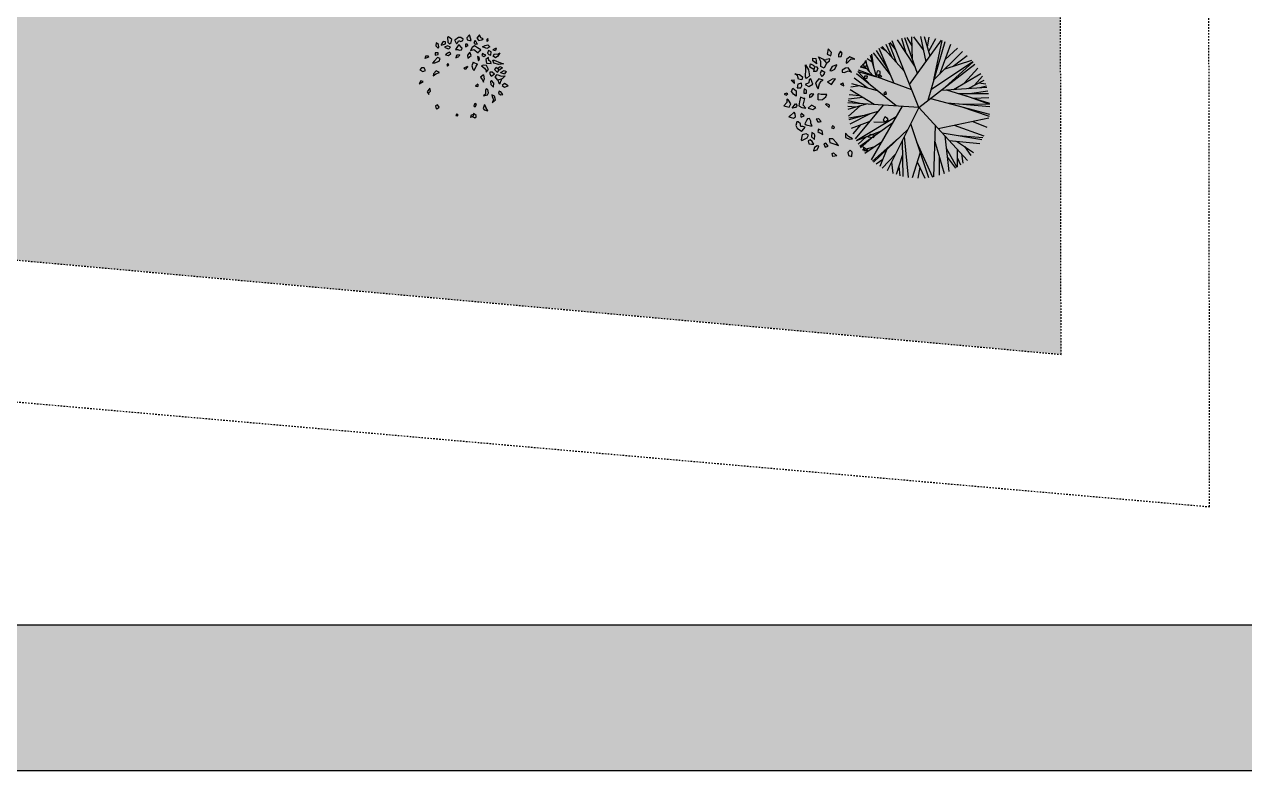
# Model space of a CAD drawing. Header units: metres. Extents: x 183920 to 188551, y 20757 to 23715.
# Drawn here: x 185400.9 to 185483, y 20757.1 to 20807.3 of the extents above; entities that cross this region are included whole.
import ezdxf

# ---------------------------------------------------------------- set-up
doc = ezdxf.new("R2010")
doc.units = ezdxf.units.M
for name, pattern in [('Light Grey Page Line', [0]), ('Page Lines', [0]), ('Path offset', [0.022225, 0.00635, -0.003175, 0.00635, -0.003175, 0, -0.003175]), ('Property boundary', [0.001111, 0.0003175, -0.00015875, 0.0003175, -0.00015875, 0, -0.00015875]), ('Style 0', [0])]:
    doc.linetypes.add(name, pattern=pattern)
for name, color, linetype, true_color in [('0_1', 7, 'Continuous', 0x000000), ('0_2', 7, 'Continuous', 0x000000), ('Imported blocks_1', 7, 'Continuous', 0xc57dd9), ('Title blocks & Legend', 7, 'Continuous', 0xf890f8), ('Zoning', 7, 'Continuous', 0x47d2e2)]:
    doc.layers.add(name, color=color, linetype=linetype, true_color=true_color)

# ---------------------------------------------------------------- blocks, each defined once
blk = doc.blocks.new('TREE08')
at = {"layer": '0_2', "linetype": 'Style 0'}
for points in [[(-0.348, 0.738), (-0.363, 0.73)], [(-0.363, 0.73), (-0.348, 0.644)], [(-0.281, 0.701), (-0.348, 0.738)], [(-0.167, 0.745), (-0.229, 0.694)], [(-0.126, 0.752), (-0.167, 0.745)], [(-0.08, 0.723), (-0.126, 0.752)], [(-0.085, 0.701), (-0.08, 0.723)], [(0.024, 0.813), (-0.017, 0.755)], [(-0.017, 0.755), (-0.007, 0.719)], [(-0.007, 0.719), (0.039, 0.712)], [(0.029, 0.798), (0.024, 0.813)], [(0.065, 0.719), (0.029, 0.798)], [(0.039, 0.712), (0.065, 0.719)], [(0.121, 0.674), (0.131, 0.731)], [(0.131, 0.731), (0.172, 0.674)], [(0.198, 0.835), (0.157, 0.769)], [(0.157, 0.769), (0.198, 0.733)], [(0.229, 0.784), (0.198, 0.835)], [(0.198, 0.733), (0.254, 0.748)], [(0.275, 0.769), (0.229, 0.784)], [(0.254, 0.748), (0.275, 0.769)], [(0.357, 0.784), (0.331, 0.755)], [(0.331, 0.755), (0.347, 0.733)], [(0.347, 0.733), (0.362, 0.748)], [(0.362, 0.748), (0.357, 0.784)], [(-0.508, 0.582), (-0.554, 0.61)], [(-0.554, 0.61), (-0.554, 0.553)], [(-0.554, 0.553), (-0.508, 0.516)], [(-0.498, 0.538), (-0.508, 0.582)], [(-0.508, 0.516), (-0.498, 0.538)], [(-0.451, 0.609), (-0.46, 0.579)], [(-0.46, 0.579), (-0.417, 0.591)], [(-0.434, 0.645), (-0.451, 0.609)], [(-0.391, 0.645), (-0.434, 0.645)], [(-0.417, 0.591), (-0.387, 0.609)], [(-0.349, 0.578), (-0.4, 0.549)], [(-0.4, 0.549), (-0.339, 0.528)], [(-0.388, 0.609), (-0.391, 0.645)], [(-0.292, 0.557), (-0.349, 0.578)], [(-0.348, 0.644), (-0.312, 0.615)], [(-0.318, 0.528), (-0.292, 0.557)], [(-0.312, 0.615), (-0.286, 0.644)], [(-0.286, 0.644), (-0.281, 0.701)], [(-0.229, 0.694), (-0.229, 0.687)], [(-0.229, 0.687), (-0.188, 0.629)], [(-0.19, 0.548), (-0.2, 0.526)], [(-0.2, 0.526), (-0.159, 0.533)], [(-0.159, 0.605), (-0.19, 0.548)], [(-0.188, 0.629), (-0.172, 0.658)], [(-0.172, 0.658), (-0.162, 0.687)], [(-0.162, 0.687), (-0.142, 0.687)], [(-0.139, 0.62), (-0.159, 0.605)], [(-0.159, 0.533), (-0.129, 0.526)], [(-0.142, 0.687), (-0.121, 0.68)], [(-0.093, 0.576), (-0.139, 0.62)], [(-0.129, 0.526), (-0.088, 0.533)], [(-0.121, 0.68), (-0.085, 0.701)], [(-0.082, 0.562), (-0.093, 0.576)], [(-0.088, 0.533), (-0.082, 0.562)], [(-0.001, 0.644), (-0.031, 0.644)], [(-0.031, 0.644), (-0.026, 0.594)], [(-0.026, 0.594), (0.004, 0.615)], [(0.02, 0.623), (-0.001, 0.644)], [(0.004, 0.615), (0.02, 0.623)], [(0.097, 0.593), (0.072, 0.542)], [(0.072, 0.542), (0.128, 0.564)], [(0.133, 0.629), (0.097, 0.593)], [(0.131, 0.674), (0.121, 0.674)], [(0.128, 0.564), (0.21, 0.513)], [(0.142, 0.652), (0.131, 0.674)], [(0.189, 0.6), (0.133, 0.629)], [(0.183, 0.666), (0.142, 0.652)], [(0.172, 0.674), (0.183, 0.666)], [(0.251, 0.571), (0.189, 0.6)], [(0.21, 0.513), (0.22, 0.535)], [(0.22, 0.535), (0.251, 0.571)], [(0.278, 0.627), (0.319, 0.656)], [(0.355, 0.605), (0.278, 0.627)], [(0.319, 0.656), (0.365, 0.67)], [(0.406, 0.641), (0.355, 0.605)], [(0.365, 0.67), (0.406, 0.641)], [(0.39, 0.576), (0.374, 0.525)], [(0.441, 0.554), (0.39, 0.576)], [(0.441, 0.497), (0.441, 0.554)], [(0.522, 0.632), (0.464, 0.596)], [(0.464, 0.596), (0.515, 0.589)], [(0.522, 0.632), (0.515, 0.589)], [(0.561, 0.524), (0.597, 0.553)], [(0.597, 0.553), (0.567, 0.488)], [(-0.72, 0.308), (-0.711, 0.362)], [(-0.711, 0.362), (-0.668, 0.362)], [(-0.668, 0.362), (-0.664, 0.338)], [(-0.498, 0.437), (-0.549, 0.43)], [(-0.549, 0.43), (-0.549, 0.386)], [(-0.549, 0.386), (-0.498, 0.408)], [(-0.498, 0.408), (-0.498, 0.437)], [(-0.322, 0.456), (-0.364, 0.414)], [(-0.364, 0.414), (-0.309, 0.408)], [(-0.339, 0.528), (-0.318, 0.528)], [(-0.301, 0.468), (-0.322, 0.456)], [(-0.309, 0.408), (-0.271, 0.45)], [(-0.271, 0.45), (-0.301, 0.468)], [(-0.165, 0.431), (-0.175, 0.409)], [(-0.175, 0.38), (-0.124, 0.409)], [(-0.175, 0.409), (-0.175, 0.38)], [(-0.117, 0.438), (-0.165, 0.431)], [(-0.117, 0.438), (-0.124, 0.409)], [(0.061, 0.507), (0.025, 0.449)], [(0.025, 0.449), (0.04, 0.399)], [(0.04, 0.399), (0.091, 0.449)], [(0.091, 0.449), (0.061, 0.507)], [(0.239, 0.437), (0.208, 0.444)], [(0.208, 0.444), (0.213, 0.408)], [(0.213, 0.408), (0.234, 0.372)], [(0.234, 0.372), (0.249, 0.401)], [(0.249, 0.401), (0.239, 0.437)], [(0.289, 0.507), (0.278, 0.471)], [(0.278, 0.471), (0.319, 0.457)], [(0.309, 0.5), (0.289, 0.507)], [(0.35, 0.486), (0.309, 0.5)], [(0.319, 0.457), (0.35, 0.486)], [(0.403, 0.451), (0.362, 0.408)], [(0.362, 0.408), (0.377, 0.343)], [(0.374, 0.525), (0.4, 0.504)], [(0.4, 0.504), (0.441, 0.497)], [(0.413, 0.394), (0.403, 0.451)], [(0.454, 0.379), (0.413, 0.394)], [(0.459, 0.35), (0.454, 0.379)], [(0.485, 0.48), (0.505, 0.524)], [(0.526, 0.459), (0.485, 0.48)], [(0.485, 0.408), (0.51, 0.415)], [(0.51, 0.357), (0.485, 0.408)], [(0.505, 0.524), (0.561, 0.524)], [(0.51, 0.415), (0.623, 0.379)], [(0.597, 0.343), (0.51, 0.357)], [(0.567, 0.488), (0.526, 0.459)], [(0.679, 0.365), (0.597, 0.343)], [(0.623, 0.379), (0.679, 0.365)], [(-0.664, 0.338), (-0.72, 0.308)], [(-0.548, 0.284), (-0.579, 0.241)], [(-0.579, 0.241), (-0.538, 0.255)], [(-0.502, 0.349), (-0.548, 0.284)], [(-0.538, 0.255), (-0.466, 0.291)], [(-0.451, 0.342), (-0.502, 0.349)], [(-0.466, 0.291), (-0.451, 0.342)], [(-0.306, 0.266), (-0.323, 0.236)], [(-0.323, 0.236), (-0.306, 0.218)], [(-0.285, 0.242), (-0.306, 0.266)], [(-0.306, 0.218), (-0.285, 0.242)], [(0.05, 0.252), (-0.012, 0.213)], [(-0.012, 0.213), (0.019, 0.2)], [(0.024, 0.199), (0.05, 0.235)], [(0.05, 0.252), (0.05, 0.235)], [(0.141, 0.336), (0.124, 0.272)], [(0.124, 0.272), (0.15, 0.214)], [(0.141, 0.336), (0.222, 0.308)], [(0.15, 0.214), (0.175, 0.192)], [(0.175, 0.192), (0.201, 0.272)], [(0.201, 0.272), (0.222, 0.308)], [(0.324, 0.302), (0.293, 0.287)], [(0.293, 0.287), (0.354, 0.251)], [(0.385, 0.302), (0.324, 0.302)], [(0.354, 0.251), (0.385, 0.215)], [(0.377, 0.343), (0.459, 0.35)], [(0.426, 0.237), (0.385, 0.302)], [(0.385, 0.215), (0.39, 0.186)], [(0.39, 0.186), (0.426, 0.237)], [(0.495, 0.198), (0.454, 0.191)], [(0.454, 0.191), (0.454, 0.169)], [(0.54, 0.166), (0.495, 0.198)], [(0.54, 0.24), (0.551, 0.285)], [(0.582, 0.206), (0.54, 0.24)], [(0.613, 0.249), (0.551, 0.285)], [(0.577, 0.271), (0.628, 0.314)], [(0.582, 0.206), (0.597, 0.213)], [(0.597, 0.213), (0.613, 0.249)], [(0.611, 0.25), (0.633, 0.256)], [(0.628, 0.314), (0.669, 0.292)], [(0.669, 0.292), (0.633, 0.256)], [(0.644, 0.206), (0.705, 0.249)], [(0.644, 0.206), (0.72, 0.191)], [(0.705, 0.249), (0.741, 0.235)], [(0.741, 0.235), (0.72, 0.191)], [(-0.764, 0.141), (-0.79, 0.097)], [(-0.79, 0.097), (-0.733, 0.076)], [(-0.718, 0.141), (-0.764, 0.141)], [(-0.733, 0.076), (-0.692, 0.097)], [(-0.692, 0.097), (-0.718, 0.141)], [(-0.545, 0.019), (-0.498, 0.061)], [(-0.541, 0.055), (-0.545, 0.019)], [(-0.498, 0.11), (-0.541, 0.055)], [(-0.438, 0.092), (-0.498, 0.11)], [(-0.498, 0.061), (-0.438, 0.092)], [(0.349, 0.131), (0.299, 0.084)], [(0.299, 0.084), (0.33, 0.048)], [(0.33, 0.048), (0.36, 0.004)], [(0.349, 0.131), (0.37, 0.055)], [(0.36, 0.004), (0.37, 0.055)], [(0.454, 0.169), (0.474, 0.141)], [(0.474, 0.141), (0.495, 0.126)], [(0.5, 0.049), (0.486, 0.029)], [(0.486, 0.029), (0.496, -0.023)], [(0.54, 0.166), (0.495, 0.126)], [(0.547, 0.003), (0.5, 0.049)], [(0.551, -0.069), (0.547, 0.003)], [(0.556, 0.119), (0.592, 0.162)], [(0.613, 0.068), (0.556, 0.119)], [(0.592, 0.162), (0.664, 0.141)], [(0.684, 0.097), (0.613, 0.068)], [(0.613, 0.068), (0.633, 0.018)], [(0.633, 0.018), (0.659, 0.003)], [(0.659, 0.003), (0.664, 0.054)], [(0.664, 0.141), (0.735, 0.155)], [(0.675, 0.093), (0.664, 0.054)], [(0.735, 0.155), (0.684, 0.097)], [(0.736, 0.019), (0.699, -0.021)], [(0.806, -0.014), (0.736, 0.019)], [(-0.754, -0.091), (-0.774, -0.149)], [(-0.774, -0.149), (-0.708, -0.098)], [(-0.708, -0.098), (-0.754, -0.091)], [(0.265, -0.041), (0.229, -0.083)], [(0.229, -0.083), (0.27, -0.083)], [(0.265, -0.041), (0.27, -0.083)], [(0.423, -0.112), (0.413, -0.141)], [(0.413, -0.141), (0.418, -0.206)], [(0.454, -0.12), (0.423, -0.112)], [(0.469, -0.177), (0.454, -0.12)], [(0.496, -0.023), (0.551, -0.069)], [(0.654, -0.127), (0.648, -0.163)], [(0.648, -0.163), (0.689, -0.192)], [(0.684, -0.134), (0.654, -0.127)], [(0.725, -0.177), (0.684, -0.134)], [(0.699, -0.021), (0.741, -0.047)], [(0.741, -0.047), (0.806, -0.014)], [(-0.58, -0.206), (-0.616, -0.279)], [(-0.616, -0.279), (-0.585, -0.322)], [(-0.59, -0.3), (-0.564, -0.257)], [(-0.585, -0.322), (-0.59, -0.3)], [(-0.564, -0.257), (-0.58, -0.206)], [(0.418, -0.206), (0.387, -0.243)], [(0.387, -0.243), (0.459, -0.214)], [(0.459, -0.214), (0.469, -0.177)], [(0.582, -0.228), (0.536, -0.206)], [(0.536, -0.206), (0.541, -0.235)], [(0.541, -0.235), (0.572, -0.293)], [(0.541, -0.235), (0.572, -0.293)], [(0.556, -0.344), (0.608, -0.286)], [(0.572, -0.293), (0.556, -0.344)], [(0.608, -0.286), (0.582, -0.228)], [(0.689, -0.192), (0.725, -0.177)], [(-0.411, -0.488), (-0.447, -0.51)], [(-0.447, -0.51), (-0.426, -0.561)], [(-0.375, -0.524), (-0.411, -0.488)], [(-0.406, -0.553), (-0.375, -0.524)], [(0.249, -0.394), (0.238, -0.435)], [(0.238, -0.435), (0.263, -0.45)], [(0.278, -0.409), (0.249, -0.394)], [(0.263, -0.45), (0.278, -0.409)], [(0.423, -0.389), (0.403, -0.467)], [(0.403, -0.467), (0.428, -0.488)], [(0.423, -0.389), (0.449, -0.445)], [(0.428, -0.488), (0.49, -0.496)], [(0.49, -0.496), (0.449, -0.445)], [(-0.426, -0.561), (-0.406, -0.553)], [(-0.053, -0.608), (-0.063, -0.643)], [(-0.063, -0.643), (-0.029, -0.643)], [(-0.053, -0.608), (-0.033, -0.619)], [(-0.029, -0.643), (-0.033, -0.619)], [(0.243, -0.593), (0.201, -0.613)], [(0.201, -0.613), (0.201, -0.649)], [(0.24, -0.624), (0.201, -0.649)], [(0.244, -0.575), (0.239, -0.633)], [(0.239, -0.633), (0.275, -0.647)], [(0.295, -0.604), (0.244, -0.575)], [(0.275, -0.647), (0.295, -0.626)], [(0.295, -0.626), (0.295, -0.604)]]:
    blk.add_lwpolyline(points, dxfattribs=at)
blk = doc.blocks.new('TREE17')
at = {"layer": '0_2', "linetype": 'Style 0'}
for points in [[(-0.245, 0.456), (-0.298, 0.578)], [(-0.205, 0.411), (-0.273, 0.59)], [(-0.209, 0.524), (-0.264, 0.594)], [(0, 0), (-0.244, 0.609)], [(-0.037, 0.377), (-0.196, 0.62)], [(-0.12, 0.505), (-0.156, 0.631)], [(-0.013, 0.31), (-0.129, 0.637)], [(-0.062, 0.565), (-0.107, 0.641)], [(-0.084, 0.211), (0.209, 0.615)], [(-0.058, 0.436), (-0.065, 0.647)], [(0.044, 0.528), (-0.045, 0.648)], [(0.066, 0.418), (0.02, 0.65)], [(0.104, 0.471), (0.052, 0.648)], [(0.079, 0.556), (0.095, 0.643)], [(0.085, 0.065), (0.241, 0.603)], [(0.091, 0.516), (0.155, 0.631)], [(0.139, 0.253), (0.215, 0.613)], [(0.192, 0.306), (0.295, 0.579)], [(-0.388, 0.279), (-0.444, 0.475)], [(-0.409, 0.353), (-0.43, 0.487)], [(-0.26, 0.3), (-0.415, 0.5)], [(-0.282, 0.352), (-0.389, 0.521)], [(-0.225, 0.22), (-0.363, 0.539)], [(-0.299, 0.517), (-0.347, 0.549)], [(-0.132, 0.329), (-0.335, 0.557)], [(0.139, 0.253), (0.4, 0.512)], [(0.242, 0.439), (0.355, 0.544)], [(0.316, 0.378), (0.443, 0.476)], [(-0.065, 0.162), (-0.554, 0.34)], [(-0.476, 0.353), (-0.534, 0.37)], [(-0.417, 0.29), (-0.516, 0.395)], [(-0.451, 0.327), (-0.49, 0.427)], [(-0.418, 0.41), (-0.474, 0.445)], [(0, 0), (0.515, 0.396)], [(0.115, 0.168), (0.494, 0.422)], [(0.241, 0.354), (0.485, 0.433)], [(0.241, 0.185), (0.497, 0.419)], [(0.419, 0.224), (0.541, 0.36)], [(-0.472, 0.178), (-0.592, 0.267)], [(-0.207, 0.013), (-0.572, 0.308)], [(-0.438, 0.199), (-0.56, 0.33)], [(-0.56, 0.33), (-0.388, 0.279)], [(0.317, 0.165), (0.57, 0.312)], [(0.451, 0.174), (0.6, 0.251)], [(0.51, 0.204), (0.583, 0.287)], [(0.549, 0.225), (0.613, 0.216)], [(-0.541, 0.106), (-0.639, 0.116)], [(-0.409, 0.026), (-0.63, 0.161)], [(-0.542, 0.197), (-0.623, 0.186)], [(-0.38, 0.152), (-0.613, 0.216)], [(0.206, 0.159), (0.623, 0.185)], [(0.254, 0.162), (0.649, 0.039)], [(0.362, 0.128), (0.638, 0.126)], [(0.466, 0.127), (0.632, 0.153)], [(0.56, 0.181), (0.619, 0.197)], [(0, 0), (-0.65, 0.041)], [(-0.481, 0.03), (-0.65, -0.02)], [(-0.578, 0.001), (-0.65, 0.009)], [(-0.525, 0.033), (-0.647, 0.061)], [(-0.514, 0.09), (-0.645, 0.077)], [(-0.537, 0.013), (-0.645, -0.081)], [(-0.326, 0.02), (-0.582, -0.289)], [(-0.152, 0.01), (-0.436, -0.482)], [(0, 0), (-0.291, -0.581)], [(0, 0), (0.447, -0.487)], [(0.107, 0.083), (0.647, -0.061)], [(0.26, 0.042), (0.65, 0.009)], [(0.371, 0.033), (0.648, 0.031)], [(0.384, 0.009), (0.645, -0.08)], [(0.428, 0.108), (0.648, 0.031)], [(0.502, 0.085), (0.643, 0.092)], [(-0.5, -0.073), (-0.642, -0.098)], [(-0.373, -0.037), (-0.64, -0.113)], [(-0.446, -0.058), (-0.632, -0.153)], [(-0.207, -0.085), (-0.568, -0.304)], [(0.178, -0.194), (0.643, -0.097)], [(-0.449, -0.129), (-0.621, -0.192)], [(-0.535, -0.161), (-0.604, -0.241)], [(-0.344, -0.217), (-0.573, -0.306)], [(-0.239, -0.141), (-0.542, -0.359)], [(-0.099, -0.199), (-0.414, -0.501)], [(-0.292, -0.137), (-0.413, -0.135)], [(-0.075, -0.149), (0.089, -0.644)], [(0.151, -0.165), (0.135, -0.636)], [(0.324, -0.164), (0.595, -0.262)], [(0.495, -0.128), (0.624, -0.18)], [(-0.483, -0.271), (-0.556, -0.336)], [(-0.435, -0.282), (-0.534, -0.371)], [(-0.341, -0.318), (-0.495, -0.421)], [(-0.185, -0.281), (-0.423, -0.493)], [(-0.154, -0.308), (-0.145, -0.634)], [(-0.133, -0.266), (-0.097, -0.643)], [(-0.02, -0.315), (0.125, -0.638)], [(0.146, -0.314), (0.233, -0.607)], [(0.214, -0.234), (0.579, -0.295)], [(0.24, -0.262), (0.276, -0.589)], [(0.277, -0.302), (0.56, -0.33)], [(0.344, -0.309), (0.502, -0.412)], [(0.365, -0.259), (0.588, -0.277)], [(-0.404, -0.36), (-0.519, -0.392)], [(-0.292, -0.384), (-0.357, -0.543)], [(-0.215, -0.43), (-0.335, -0.557)], [(-0.151, -0.436), (-0.208, -0.616)], [(0.012, -0.412), (-0.06, -0.647)], [(0.252, -0.373), (0.349, -0.548)], [(0.352, -0.384), (0.353, -0.546)], [(0.39, -0.425), (0.403, -0.51)], [(0.419, -0.358), (0.476, -0.442)], [(-0.33, -0.476), (-0.392, -0.519)], [(-0.251, -0.502), (-0.239, -0.605)], [(-0.184, -0.543), (-0.173, -0.626)], [(-0.014, -0.498), (0.055, -0.648)], [(0.01, -0.549), (-0.01, -0.65)], [(0.187, -0.451), (0.187, -0.622)], [(0.262, -0.46), (0.336, -0.557)], [(0.352, -0.458), (0.383, -0.525)]]:
    blk.add_lwpolyline(points, dxfattribs=at)
blk = doc.blocks.new('A3  Title block minimal vertical')
at = {"layer": 'Imported blocks_1', "transparency": 33554483}
blk.add_hatch(color=256, dxfattribs=at).paths.add_polyline_path([(-0.209931, -0.148302), (-0.200532, -0.139056), (-0.200532, 0.13995), (0.155061, 0.13995), (0.155061, -0.139056), (-0.200532, -0.139056), (-0.209931, -0.148302), (0.209931, -0.148302), (0.209931, 0.148302), (-0.209931, 0.148302), (-0.209931, -0.148302)], flags=0)
at = {"layer": 'Imported blocks_1', "linetype": 'Page Lines'}
blk.add_lwpolyline([(-0.209931, -0.148302), (0.209931, -0.148302), (0.209931, 0.148302), (-0.209931, 0.148302), (-0.209931, -0.148302)], close=True, dxfattribs=at)
at = {"layer": 'Imported blocks_1', "linetype": 'Light Grey Page Line'}
blk.add_lwpolyline([(-0.200532, -0.139056), (0.201692, -0.139056), (0.201692, 0.13995), (-0.200532, 0.13995), (-0.200532, -0.139056)], close=True, dxfattribs=at)

msp = doc.modelspace()

# ---------------------------------------------------------------- hatches: boundary and pattern name
at = {"layer": 'Zoning', "transparency": 33554483}
msp.add_hatch(color=256, dxfattribs=at).paths.add_polyline_path([(185470.679, 20785.115), (185470.355, 21007.588), (185294.709, 21038.089), (185196.062, 21037.435), (185196.129, 20809.894), (185470.679, 20785.115)], flags=0)

# ---------------------------------------------------------------- linework, layer by layer
at = {"layer": 'Zoning', "linetype": 'Property boundary'}
msp.add_lwpolyline([(185480.685, 20774.851), (185480.342, 21016.004), (185295.571, 21048.089), (185186.13, 21048.089), (185186.129, 20800.734), (185480.685, 20774.851)], close=True, dxfattribs=at)
at = {"layer": 'Zoning', "linetype": 'Path offset'}
msp.add_lwpolyline([(185470.679, 20785.115), (185470.355, 21007.588), (185294.709, 21038.089), (185196.13, 21038.089), (185196.129, 20809.894), (185470.679, 20785.115)], close=True, dxfattribs=at)

# ---------------------------------------------------------------- block references
at = {"layer": '0_1'}
for p, xscale, yscale, rotation in [((185430.417, 20803.587), 3.777383418559534, 3.777383418559534, 353.8499045071052), ((185455.987, 20802.084), 4.638280871296149, 4.638280871296149, 106.4781317738571)]:
    msp.add_blockref('TREE08', p, dxfattribs=dict(at, xscale=xscale, yscale=yscale, rotation=rotation))
at = {"layer": '0_1', "xscale": 7.34828503433322, "yscale": 7.34828503433322}
msp.add_blockref('TREE17', (185461.096, 20801.749), dxfattribs=at)
at = {"layer": 'Title blocks & Legend', "xscale": 1060.964683923673, "yscale": 1062.975773071686}
msp.add_blockref('A3  Title block minimal vertical', (185354.058, 20914.719), dxfattribs=at)

doc.saveas('drawing.dxf')
